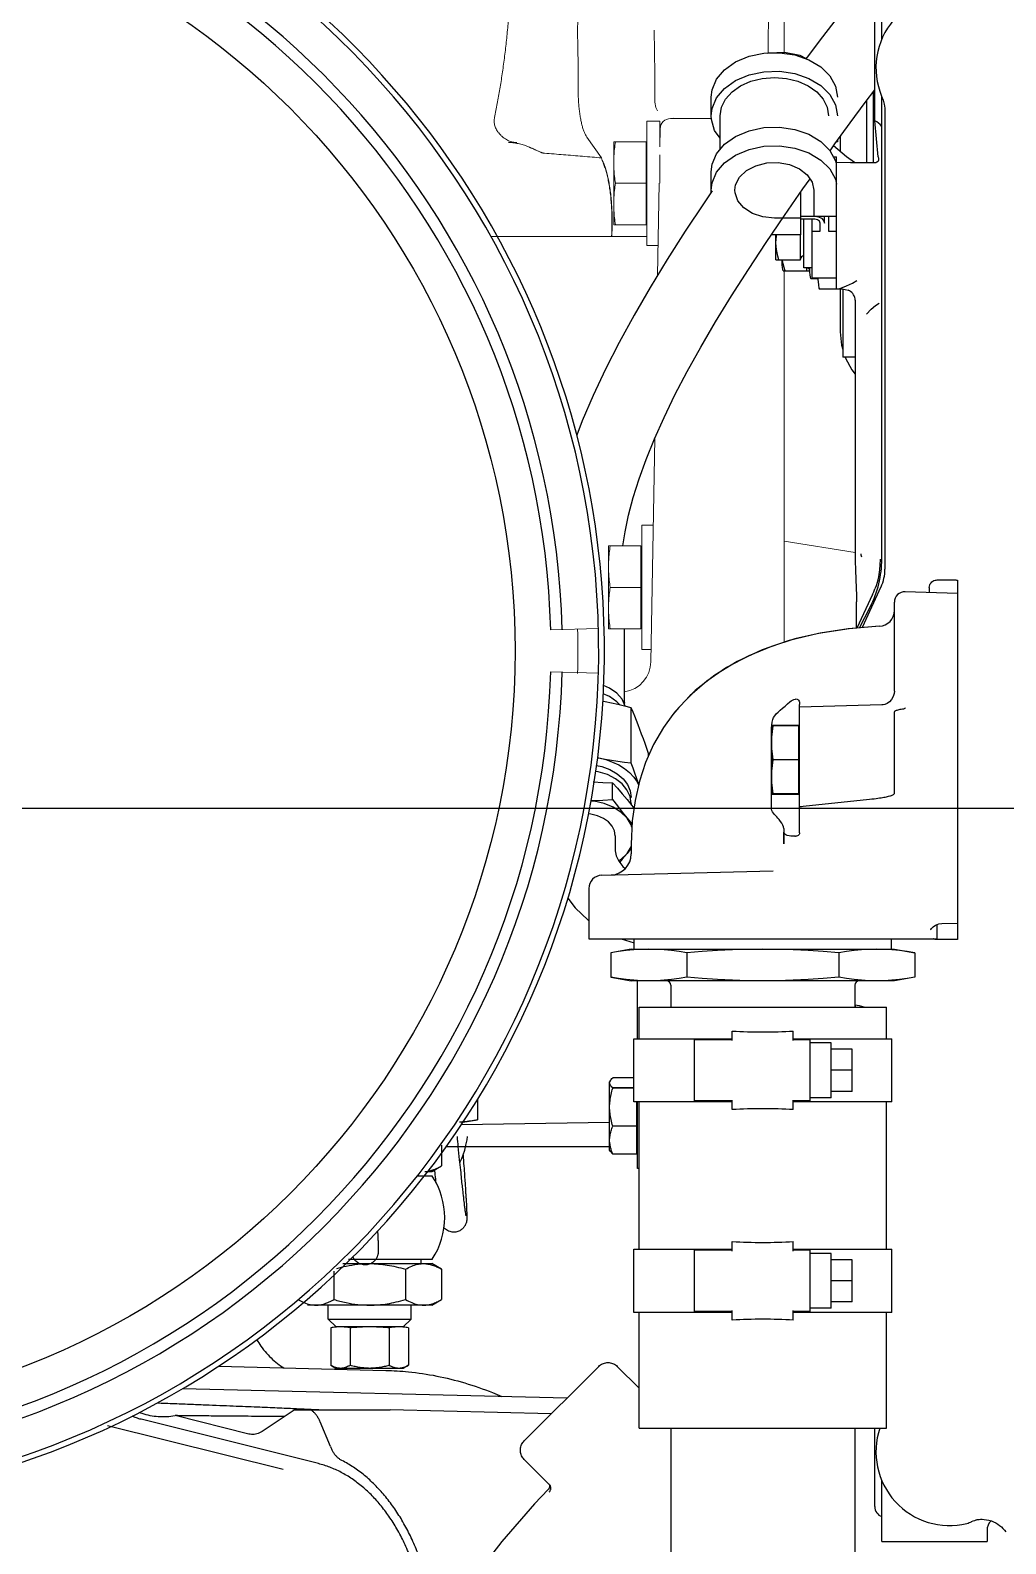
# Model space of a CAD drawing. Header units: millimetres. Extents: x 156850 to 204135, y 56350 to 74150.
# Drawn here: x 158133.6 to 158319, y 62657.6 to 62945.1 of the extents above; entities that cross this region are included whole.
import ezdxf

# ---------------------------------------------------------------- set-up
doc = ezdxf.new("R2010")
doc.units = ezdxf.units.MM
doc.header["$LTSCALE"] = 150
doc.layers.add('-----33 Equipment', color=5, linetype='Continuous')

# ---------------------------------------------------------------- blocks, each defined once
blk = doc.blocks.new('X-2F-PLAN$0$A$C06323131')
at = {"color": 0, "linetype": 'Continuous'}
for p, q in [((-16.104, 42.303), (-16.104, 43.248)), ((-16.562, 43.071), (-16.585, 43.031)), ((-16.585, 42.52), (-16.585, 43.031)), ((-16.277, 43.071), (-16.562, 43.071)), ((-16.27, 43.031), (-16.211, 43.091)), ((-16.27, 42.52), (-16.27, 43.031)), ((-16.211, 43.091), (-16.104, 43.091)), ((-16.211, 43.091), (-16.211, 42.461)), ((-15.846, 43.048), (-16.062, 43.048)), ((-16.277, 42.923), (-16.562, 42.923)), ((-15.789, 42.979), (-15.789, 42.303)), ((-15.754, 42.936), (-15.754, 42.299)), ((-16.277, 42.628), (-16.562, 42.628)), ((-16.562, 42.48), (-16.585, 42.52)), ((-16.277, 42.48), (-16.562, 42.48)), ((-16.27, 42.52), (-16.211, 42.461)), ((-16.211, 42.461), (-16.104, 42.461)), ((-15.832, 42.503), (-16.062, 42.503)), ((-15.789, 42.384), (-15.754, 42.384)), ((-15.124, 42.299), (-15.124, 42.414)), ((-15.089, 42.357), (-15.089, 42.303)), ((-16.104, 42.303), (-16.062, 42.23)), ((-15.832, 42.23), (-16.062, 42.23)), ((-15.832, 42.23), (-15.789, 42.303)), ((-15.089, 42.303), (-15.047, 42.23)), ((-15.086, 42.298), (-15.085, 42.281)), ((-14.888, 42.23), (-15.047, 42.23)), ((-14.715, 42.067), (-14.695, 41.957)), ((-14.536, 41.957), (-14.695, 41.957))]:
    blk.add_line(p, q, dxfattribs=at)
blk.add_lwpolyline([(-15.02, 42.089), (-15.016, 42.087), (-14.991, 42.075), (-14.961, 42.064), (-14.927, 42.053), (-14.889, 42.044), (-14.847, 42.035), (-14.823, 42.031)], dxfattribs=at)
blk.add_circle((-11.132, 47.5), 5.829, dxfattribs=at)
for centre, radius, start, end in [((-11.132, 47.5), 6.508, 17, 343), ((-11.132, 47.5), 6.465, 4, 356), ((-11.132, 47.5), 6.189, 181.5, 268.5), ((-11.132, 47.5), 6.102, 181.5, 268.5), ((-11.132, 47.5), 6.102, 271.5, 356), ((-11.132, 47.5), 6.189, 271.5, 356), ((-15.439, 42.776), 0.571, 236.4344, 303.5656)]:
    blk.add_arc(centre, radius, start, end, dxfattribs=at)
for points, start_tangent, end_tangent in [([(-16.064, 43.317), (-16.085, 43.274), (-16.1, 43.229), (-16.104, 43.185)], (-0.491852, -0.870679), (0, -1)), ([(-16.104, 43.185), (-16.102, 43.151), (-16.094, 43.118), (-16.08, 43.084), (-16.062, 43.048)], (0, -1), (0.5, -0.866025)), ([(-16.585, 42.997), (-16.583, 43.015), (-16.579, 43.033), (-16.572, 43.052), (-16.562, 43.071)], (0, 1), (0.5, 0.866025)), ([(-16.272, 43.034), (-16.274, 43.052), (-16.277, 43.071)], (-0.09681, 0.995303), (-0.173648, 0.984808)), ([(-16.271, 43.031), (-16.272, 43.034)], (-0.090592, 0.995888), (-0.09681, 0.995303)), ([(-16.27, 43.004), (-16.27, 43.016), (-16.271, 43.031)], (-0.018523, 0.999828), (-0.090592, 0.995888)), ([(-16.062, 43.048), (-16.085, 42.955), (-16.1, 42.865), (-16.104, 42.776)], (-0.27735, -0.960769), (0, -1)), ([(-15.825, 43.024), (-15.808, 42.955), (-15.794, 42.865), (-15.789, 42.776)], (0.259268, -0.965805), (0, -1)), ([(-16.562, 42.923), (-16.572, 42.943), (-16.579, 42.961), (-16.583, 42.979), (-16.585, 42.997)], (-0.5, 0.866025), (0, 1)), ([(-16.585, 42.776), (-16.583, 42.812), (-16.579, 42.848), (-16.572, 42.885), (-16.562, 42.923)], (0, 1), (0.27735, 0.960769)), ([(-16.277, 42.923), (-16.274, 42.942), (-16.272, 42.96), (-16.27, 42.979), (-16.27, 42.997)], (0.173648, 0.984808), (0, 1)), ([(-16.27, 42.776), (-16.27, 42.812), (-16.272, 42.849), (-16.274, 42.886), (-16.277, 42.923)], (0, 1), (-0.087823, 0.996136)), ([(-16.27, 42.997), (-16.27, 43.004)], (0, 1), (-0.018523, 0.999828)), ([(-16.562, 42.628), (-16.572, 42.666), (-16.579, 42.703), (-16.583, 42.739), (-16.585, 42.776)], (-0.27735, 0.960769), (0, 1)), ([(-16.277, 42.628), (-16.274, 42.665), (-16.272, 42.702), (-16.27, 42.739), (-16.27, 42.776)], (0.087823, 0.996136), (0, 1)), ([(-16.104, 42.776), (-16.102, 42.709), (-16.094, 42.642), (-16.08, 42.574), (-16.062, 42.503)], (0, -1), (0.27735, -0.960769)), ([(-15.789, 42.776), (-15.792, 42.709), (-15.8, 42.642), (-15.813, 42.574), (-15.832, 42.503)], (0, -1), (-0.27735, -0.960769)), ([(-16.585, 42.554), (-16.583, 42.572), (-16.579, 42.59), (-16.572, 42.609), (-16.562, 42.628)], (0, 1), (0.5, 0.866025)), ([(-16.27, 42.554), (-16.27, 42.572), (-16.272, 42.591), (-16.274, 42.609), (-16.277, 42.628)], (0, 1), (-0.173648, 0.984808)), ([(-16.58, 42.521), (-16.583, 42.536), (-16.585, 42.554)], (-0.277946, 0.960597), (0, 1)), ([(-16.579, 42.518), (-16.58, 42.521)], (-0.299751, 0.954017), (-0.277946, 0.960597)), ([(-16.562, 42.48), (-16.572, 42.499), (-16.579, 42.518)], (-0.5, 0.866025), (-0.299751, 0.954017)), ([(-16.277, 42.48), (-16.274, 42.499), (-16.272, 42.517)], (0.173648, 0.984808), (0.096795, 0.995304)), ([(-16.272, 42.517), (-16.271, 42.52)], (0.096795, 0.995304), (0.090592, 0.995888)), ([(-16.271, 42.52), (-16.27, 42.536), (-16.27, 42.547)], (0.090592, 0.995888), (0.018523, 0.999828)), ([(-16.27, 42.547), (-16.27, 42.554)], (0.018523, 0.999828), (0, 1)), ([(-16.062, 42.503), (-16.085, 42.456), (-16.1, 42.411), (-16.104, 42.366)], (-0.5, -0.866025), (0, -1)), ([(-15.832, 42.503), (-15.808, 42.456), (-15.794, 42.411), (-15.79, 42.384)], (0.5, -0.866025), (0.08453, -0.996421)), ([(-16.104, 42.366), (-16.102, 42.333), (-16.094, 42.3), (-16.08, 42.265), (-16.062, 42.23)], (0, -1), (0.5, -0.866025)), ([(-15.789, 42.366), (-15.792, 42.333), (-15.8, 42.3), (-15.813, 42.265), (-15.832, 42.23)], (0, -1), (-0.5, -0.866025)), ([(-15.79, 42.384), (-15.789, 42.366)], (0.08453, -0.996421), (0, -1)), ([(-15.089, 42.357), (-15.085, 42.326), (-15.076, 42.295), (-15.064, 42.263), (-15.047, 42.23)], (0.044786, -0.998997), (0.5, -0.866025)), ([(-15.178, 42.271), (-15.163, 42.272), (-15.098, 42.279), (-15.076, 42.282)], (0.994413, 0.105561), (0.994719, 0.102632)), ([(-15.55, 42.129), (-15.55, 42.13), (-15.549, 42.148), (-15.546, 42.165), (-15.538, 42.185), (-15.528, 42.199), (-15.517, 42.211), (-15.515, 42.212)], (-0.086125, 0.996284), (0.760938, 0.648824)), ([(-14.966, 42.066), (-15.008, 42.063), (-15.086, 42.057), (-15.149, 42.053), (-15.201, 42.049), (-15.244, 42.047), (-15.28, 42.044), (-15.309, 42.043), (-15.333, 42.041), (-15.353, 42.04), (-15.37, 42.039), (-15.384, 42.039), (-15.396, 42.038), (-15.406, 42.038), (-15.414, 42.038), (-15.421, 42.037), (-15.427, 42.037), (-15.433, 42.037), (-15.437, 42.037), (-15.442, 42.037), (-15.445, 42.037), (-15.449, 42.038), (-15.453, 42.038), (-15.456, 42.038), (-15.46, 42.038), (-15.465, 42.039), (-15.47, 42.04), (-15.476, 42.041), (-15.484, 42.044), (-15.491, 42.047), (-15.5, 42.051), (-15.509, 42.057), (-15.52, 42.066), (-15.528, 42.075), (-15.535, 42.085), (-15.542, 42.098), (-15.547, 42.113), (-15.55, 42.129)], (-0.997447, -0.071412), (-0.086125, 0.996284)), ([(-15.423, 42.043), (-15.424, 42.043), (-15.423, 42.044), (-15.421, 42.044), (-15.419, 42.044), (-15.415, 42.045), (-15.411, 42.045), (-15.405, 42.046), (-15.398, 42.047), (-15.39, 42.049), (-15.379, 42.05), (-15.366, 42.052), (-15.35, 42.054), (-15.33, 42.056), (-15.306, 42.059), (-15.277, 42.062), (-15.241, 42.066), (-15.198, 42.071), (-15.145, 42.077), (-15.079, 42.083), (-14.999, 42.092), (-14.899, 42.102), (-14.823, 42.109)], (-0.972491, -0.232939), (0.995108, 0.098789)), ([(-14.712, 42.094), (-14.71, 42.067)], (0.06655, -0.997783), (0.090592, -0.995888)), ([(-14.71, 42.067), (-14.71, 42.06)], (0.090592, -0.995888), (0.096844, -0.9953)), ([(-14.71, 42.06), (-14.703, 42.009), (-14.695, 41.957)], (0.096844, -0.9953), (0.173648, -0.984808))]:
    blk.add_spline(points, degree=3, dxfattribs=dict(at, start_tangent=start_tangent, end_tangent=end_tangent))
blk = doc.blocks.new('X-2F-PLAN$0$1')
at = {"color": 0, "linetype": 'Continuous', "lineweight": 0}
for p, q in [((3678.55, 3293.43), (3678.55, 3263.92)), ((3595.58, 3273.13), (3595.82, 3282.18)), ((3604.04, 3273.13), (3603.8, 3282.18)), ((3697.43, 3275.33), (3693.46, 3272.51)), ((3603.99, 3271.2), (3619.74, 3271.2)), ((3603.99, 3265.05), (3603.99, 3271.2)), ((3611.87, 3265.05), (3611.87, 3270.88)), ((3619.74, 3265.05), (3619.74, 3271.2)), ((3680.76, 3270.22), (3696.51, 3270.22)), ((3680.76, 3264.07), (3680.76, 3270.22)), ((3688.64, 3264.07), (3688.64, 3269.89)), ((3696.51, 3264.07), (3696.51, 3270.22)), ((3623.68, 3264.9), (3600.06, 3264.9)), ((3600.06, 3264.9), (3600.06, 3263.13)), ((3603.99, 3265.05), (3619.74, 3265.05)), ((3604.67, 3264.9), (3604.52, 3265.05)), ((3619.07, 3264.9), (3619.21, 3265.05)), ((3623.68, 3264.9), (3623.68, 3262.71)), ((3700.45, 3263.92), (3676.83, 3263.92)), ((3676.83, 3263.92), (3676.83, 3261.79)), ((3680.76, 3264.07), (3696.51, 3264.07)), ((3681.44, 3263.92), (3681.29, 3264.07)), ((3695.84, 3263.92), (3695.99, 3264.07)), ((3700.45, 3263.92), (3700.45, 3261.46)), ((3597.74, 3263.17), (3640.16, 3262.43)), ((3671.15, 3261.89), (3688.64, 3261.58)), ((3694.05, 3261.46), (3688.64, 3261.46)), ((3700.45, 3261.46), (3695.57, 3261.46)), ((3695.57, 3261.46), (3699.01, 3261.4)), ((3702.42, 3261.87), (3702.42, 3261.87)), ((3704.06, 3262.39), (3704.06, 3262.39)), ((3717.73, 3262.52), (3717.73, 3262.52)), ((3700.94, 3259.43), (3700.94, 3251.66)), ((3700.94, 3258.93), (3701.03, 3259)), ((3601.42, 3237.84), (3672.01, 3237.84)), ((3618.5, 3224.35), (3620.67, 3237.84)), ((3713.33, 3237.84), (3772.3, 3237.84))]:
    blk.add_line(p, q, dxfattribs=at)
for points in [[(3702.42, 3261.87), (3702.54, 3261.96), (3702.77, 3262.08), (3703.05, 3262.2), (3703.39, 3262.3), (3703.77, 3262.37), (3704.06, 3262.39)], [(3704.06, 3262.39), (3704.45, 3262.4), (3705.2, 3262.4)], [(3705.2, 3262.4), (3709.36, 3262.39), (3713.67, 3262.44), (3717.73, 3262.52)], [(3713.39, 3240.87), (3715.8, 3240.85), (3720.06, 3240.82), (3724.27, 3240.81), (3728.27, 3240.8)]]:
    blk.add_lwpolyline(points, dxfattribs=at)
for centre, radius, start, end in [((3599.81, 3434.69), 157.66, 268.4387, 271.5086), ((3597.84, 3269.07), 5.91, 188.8029, 269), ((3698.97, 3259.43), 1.97, 0, 89)]:
    blk.add_arc(centre, radius, start, end, dxfattribs=at)
for points, start_tangent, end_tangent in [([(3698.42, 3292.22), (3698.61, 3292.34), (3699, 3292.57), (3699.38, 3292.73), (3699.76, 3292.85), (3700.12, 3292.91), (3700.47, 3292.93)], (0.815069, 0.579363), (0.999795, -0.020243)), ([(3700.47, 3292.93), (3700.8, 3292.91), (3701.13, 3292.85)], (0.999795, -0.020243), (0.979028, -0.203725)), ([(3701.13, 3292.85), (3703.79, 3292.33), (3706.56, 3291.84), (3709.43, 3291.4), (3712.39, 3290.99), (3715.44, 3290.63), (3718.55, 3290.32), (3721.73, 3290.04), (3724.96, 3289.82), (3728.23, 3289.64), (3731.54, 3289.5)], (0.979028, -0.203725), (0.999445, -0.033323)), ([(3696.42, 3290.18), (3696.38, 3289.65), (3696.31, 3289.13), (3696.23, 3288.61), (3696.13, 3288.1), (3696, 3287.62), (3695.87, 3287.17), (3695.71, 3286.75), (3695.55, 3286.38)], (-0.055584, -0.998454), (-0.434416, -0.900713)), ([(3696.38, 3288.61), (3696.4, 3289), (3696.47, 3289.39), (3696.58, 3289.79), (3696.74, 3290.19), (3696.95, 3290.6), (3697.21, 3291), (3697.51, 3291.38), (3697.86, 3291.75), (3698.22, 3292.07), (3698.42, 3292.22)], (-0.001814, 0.999998), (0.815069, 0.579363)), ([(3696.38, 3288.61), (3696.38, 3289.12), (3696.4, 3289.64), (3696.42, 3290.18)], (-0.001814, 0.999998), (0.046756, 0.998906)), ([(3694.35, 3283.35), (3694.36, 3283.45), (3694.38, 3283.56), (3694.41, 3283.68), (3694.44, 3283.8), (3694.48, 3283.92), (3694.53, 3284.04)], (0.075721, 0.997129), (0.388099, 0.921618)), ([(3694.53, 3284.04), (3694.62, 3284.27), (3694.72, 3284.49), (3694.82, 3284.71), (3694.92, 3284.92)], (0.388099, 0.921618), (0.446411, 0.894828)), ([(3694.92, 3284.92), (3695.01, 3285.11), (3695.09, 3285.28), (3695.16, 3285.45), (3695.23, 3285.62), (3695.29, 3285.77), (3695.36, 3285.93), (3695.42, 3286.08), (3695.48, 3286.23), (3695.55, 3286.38)], (0.446458, 0.894805), (0.434437, 0.900702)), ([(3693.46, 3272.51), (3693.78, 3276.13), (3694.07, 3279.76), (3694.35, 3283.35)], (0.088981, 0.996033), (0.075721, 0.997129)), ([(3706.64, 3276.98), (3705.56, 3276.96), (3704.48, 3276.92), (3703.44, 3276.85), (3702.43, 3276.74), (3701.48, 3276.61), (3700.59, 3276.45), (3699.77, 3276.27), (3699.04, 3276.06), (3698.4, 3275.83), (3697.86, 3275.59), (3697.43, 3275.33)], (-0.999995, 0.003136), (-0.81496, -0.579517)), ([(3706.64, 3276.98), (3709.98, 3276.98), (3713.32, 3277.01), (3716.65, 3277.08)], (0.999995, -0.003136), (0.999732, 0.023141)), ([(3725.89, 3275.84), (3725.28, 3276.07), (3724.58, 3276.29), (3723.79, 3276.49), (3722.91, 3276.66), (3721.97, 3276.81), (3720.97, 3276.92), (3719.92, 3277.01), (3718.84, 3277.06), (3717.75, 3277.09), (3716.65, 3277.08)], (-0.912505, 0.409065), (-0.999732, -0.023141)), ([(3603.99, 3270.88), (3605.33, 3271.05), (3606.63, 3271.16), (3607.93, 3271.2)], (0.988244, 0.152882), (1, 0)), ([(3607.93, 3271.2), (3609.23, 3271.16), (3610.53, 3271.05), (3611.87, 3270.88)], (1, 0), (0.988244, -0.152882)), ([(3611.87, 3270.88), (3613.2, 3271.05), (3614.5, 3271.16), (3615.8, 3271.2)], (0.988244, 0.152882), (1, 0)), ([(3615.8, 3271.2), (3617.11, 3271.16), (3618.4, 3271.05), (3619.74, 3270.88)], (1, 0), (0.988244, -0.152882)), ([(3678.55, 3270.62), (3678.94, 3270.6), (3680.35, 3270.56), (3681.77, 3270.55), (3683.16, 3270.58), (3684.52, 3270.66), (3685.85, 3270.76), (3687.12, 3270.91), (3688.31, 3271.09), (3689.43, 3271.3), (3690.45, 3271.54), (3691.37, 3271.8), (3692.17, 3272.09)], (0.998478, -0.055153), (0.927548, 0.373705)), ([(3692.2, 3272.02), (3691.55, 3271.79), (3690.61, 3271.51), (3689.56, 3271.27), (3688.42, 3271.05), (3687.19, 3270.87), (3685.9, 3270.72), (3684.55, 3270.61), (3683.17, 3270.54), (3681.76, 3270.51), (3680.35, 3270.51), (3678.95, 3270.56), (3678.55, 3270.58)], (-0.932054, -0.362318), (-0.998519, 0.054402)), ([(3680.76, 3269.89), (3682.1, 3270.07), (3683.4, 3270.18), (3684.7, 3270.22)], (0.988244, 0.152882), (1, 0)), ([(3684.7, 3270.22), (3686, 3270.18), (3687.3, 3270.07), (3688.64, 3269.89)], (1, 0), (0.988244, -0.152882)), ([(3688.64, 3269.89), (3689.98, 3270.07), (3691.27, 3270.18), (3692.58, 3270.22)], (0.988244, 0.152882), (1, 0)), ([(3692.17, 3272.09), (3692.56, 3272.24), (3693, 3272.38), (3693.46, 3272.51)], (0.927548, 0.373705), (0.96758, 0.252564)), ([(3692.37, 3272.09), (3692.2, 3272.02)], (-0.925552, -0.378621), (-0.932054, -0.362318)), ([(3692.99, 3272.37), (3692.37, 3272.09)], (-0.890306, -0.455363), (-0.925552, -0.378621)), ([(3692.58, 3270.22), (3693.88, 3270.18), (3695.18, 3270.07), (3696.51, 3269.89)], (1, 0), (0.988244, -0.152882))]:
    blk.add_spline(points, degree=3, dxfattribs=dict(at, start_tangent=start_tangent, end_tangent=end_tangent))
blk = doc.blocks.new('X-2F-PLAN$0$AUDIT_I_260115101451-0')
at = {"color": 0}
for p, q in [((124.06, 55.64), (114.5, 55.64)), ((114.5, 55.64), (114.5, -10.44)), ((126.56, 53.21), (127.42, 20.63)), ((107.18, 51.47), (106.5, 47.6)), ((111.82, 51.47), (107.18, 51.47)), ((112.5, 47.6), (111.82, 51.47)), ((114.5, 49.5), (113.72, 47.05)), ((126.61, 51.35), (126.61, 51.42)), ((134.06, 50.63), (131.23, 50.63)), ((140.96, 51.15), (144.13, 51.15)), ((159.36, 48.88), (159.07, 48.93)), ((21.5, 46.1), (43.5, 46.1)), ((21.5, 46.1), (21.5, -0.9)), ((43.5, 47.1), (55.5, 47.1)), ((43.5, 28.4), (43.5, 47.1)), ((55.5, 47.1), (55.5, 28.4)), ((55.5, 46.1), (83.5, 46.1)), ((83.5, 47.1), (95.5, 47.1)), ((83.5, 28.4), (83.5, 47.1)), ((95.5, 47.1), (95.5, 28.4)), ((95.5, 46.1), (101.5, 46.1)), ((101.5, 46.1), (101.5, -0.9)), ((106.5, -2.4), (106.5, 47.6)), ((112.47, 45.69), (112.38, 47.13)), ((112.5, 47.6), (112.5, -2.4)), ((112.5, 47.05), (114.5, 47.05)), ((132.5, 47.6), (130.61, 47.6)), ((130.7, 48.4), (131.97, 47.6)), ((131.7, 47.6), (130.7, 48.4)), ((140.18, 47.63), (140.02, 47.65)), ((158.44, 47.65), (147.91, 47.65)), ((159.36, 48.88), (173.39, 48.88)), ((112.5, 44.25), (112.47, 45.69)), ((149.77, 44.36), (149.13, 44.36)), ((21.5, 40.1), (-34.86, 40.1)), ((105.7, 40.1), (101.5, 40.1)), ((43.7, 35.6), (55.3, 35.6)), ((43.7, 28.4), (43.7, 35.6)), ((55.3, 28.4), (55.3, 35.6)), ((83.7, 35.6), (95.3, 35.6)), ((83.7, 28.4), (83.7, 35.6)), ((95.3, 28.4), (95.3, 35.6)), ((111.82, 37.03), (107.18, 37.03)), ((256.37, 32.38), (256.72, 32.4)), ((256.72, 32.4), (260.25, 32.4)), ((270.86, 32.4), (274.4, 32.4)), ((264.48, 30.7), (270.86, 30.7)), ((42.03, 28.4), (43.85, 28.4)), ((55.15, 28.4), (56.97, 28.4)), ((82.03, 28.4), (83.85, 28.4)), ((95.15, 28.4), (96.97, 28.4)), ((139.11, 20.92), (154.56, 20.92)), ((142, 20.9), (155, 20.9)), ((142, 20.9), (142, 15.75)), ((142, 20.63), (142.02, 20.63)), ((142.02, 15.75), (142.02, 20.63)), ((148.48, 20.63), (148.52, 20.63)), ((148.48, 15.75), (148.48, 20.63)), ((148.52, 15.75), (148.52, 20.63)), ((154.56, 20.92), (155.09, 20.9)), ((154.98, 20.63), (155, 20.63)), ((154.98, 15.75), (154.98, 20.63)), ((155, 15.75), (155, 20.9)), ((248.23, 20.4), (248.28, 20.95)), ((248.23, 15.4), (248.23, 20.4)), ((251.41, 15.4), (251.41, 20.4)), ((135.44, 18.6), (132.51, 18.6)), ((132.51, 18.6), (134.73, 18.6)), ((241.39, 18.72), (241.43, 18.74)), ((241.4, 18.73), (241.4, 13.82)), ((241.43, 18.74), (241.47, 18.76)), ((243.5, 20.11), (248.23, 20.11)), ((243.5, 20.11), (243.5, 15.41)), ((42.03, 16.8), (43.85, 16.8)), ((43.5, -1.9), (43.5, 16.8)), ((43.7, 13.6), (43.7, 16.8)), ((55.15, 16.8), (56.97, 16.8)), ((55.3, 13.6), (55.3, 16.8)), ((55.5, 16.8), (55.5, -1.9)), ((82.03, 16.8), (83.85, 16.8)), ((83.5, -1.9), (83.5, 16.8)), ((83.7, 13.6), (83.7, 16.8)), ((95.15, 16.8), (96.97, 16.8)), ((95.3, 13.6), (95.3, 16.8)), ((95.5, 16.8), (95.5, -1.9)), ((134.63, 15.6), (159, 15.6)), ((139.68, 14.9), (141.01, 2.31)), ((142, 15.75), (155, 15.75)), ((142.68, 15.6), (142.53, 15.75)), ((154.46, 15.75), (154.31, 15.6)), ((158.94, -0.04), (158.53, 15.6)), ((242, 14.81), (251.2, 14.81)), ((242, 13.21), (242, 14.81)), ((243.5, 15.41), (248.23, 15.41)), ((248.23, 15.4), (256.34, 15.4)), ((251.2, 12.71), (251.2, 15.4)), ((251.77, 15.4), (251.77, 8.6)), ((256.96, 14.97), (258.87, 13.63)), ((43.7, 13.6), (55.3, 13.6)), ((44.3, 9.6), (44.3, 13.6)), ((54.7, 9.6), (54.7, 13.6)), ((83.7, 13.6), (95.3, 13.6)), ((84.3, 9.6), (84.3, 13.6)), ((94.7, 9.6), (94.7, 13.6)), ((237.9, 7.9), (237.9, 11.82)), ((239.9, 12.13), (239.9, 13.42)), ((240, 13.21), (251.2, 13.21)), ((240, 8.6), (240, 13.21)), ((241.4, 14.21), (242, 14.23)), ((241.99, 13.8), (241.4, 13.82)), ((248.94, 13.21), (248.94, 11.71)), ((248.94, 11.71), (250.49, 11.71)), ((256.72, 12.9), (251.77, 12.9)), ((44.3, 9.6), (54.7, 9.6)), ((45.5, 5.6), (45.5, 9.6)), ((49.5, 5.6), (49.5, 9.6)), ((53.5, 5.6), (53.5, 9.6)), ((84.3, 9.6), (94.7, 9.6)), ((85.5, 5.6), (85.5, 9.6)), ((89.5, 5.6), (89.5, 9.6)), ((93.5, 5.6), (93.5, 9.6)), ((251.77, 10.1), (248.94, 10.1)), ((248.94, 10.1), (248.94, 8.6)), ((250.49, 10.9), (251.77, 10.9)), ((263.08, 9.18), (263.08, 8.6)), ((264.24, 9.82), (265.52, 8.9)), ((111.82, 8.17), (107.18, 8.17)), ((237.95, 7.4), (225, 7.4)), ((225, 5.06), (225, 7.4)), ((237.99, 7.9), (229.8, 7.9)), ((238, 8.6), (263.08, 8.6)), ((238, 8.6), (238, 8.06)), ((261.98, 5.92), (261.95, 8.6)), ((266.9, 7.9), (264.06, 7.9)), ((264.12, 7.9), (264.12, 7.97)), ((265.91, 8.4), (265.91, 8.61)), ((266.21, 8.4), (265.91, 8.4)), ((21.5, 5.1), (-34.86, 5.1)), ((45.5, 5.6), (53.5, 5.6)), ((85.5, 5.6), (93.5, 5.6)), ((105.7, 5.1), (101.5, 5.1)), ((101.84, 5.06), (101.5, 5.06)), ((173.53, 4.77), (178.5, 4.77)), ((179.88, 1.76), (173.53, 4.71)), ((173.57, 4.23), (177.52, 2.2)), ((181.34, 0.15), (173.61, 3.75)), ((235.83, 5.06), (186.57, 5.06)), ((262, 3.21), (262, 2.42)), ((273.7, 2.9), (262, 2.9)), ((0, 0), (11.59, 0)), ((0, 0), (0, -20)), ((6.6, 1.32), (21.5, 1.32)), ((186.65, 0.33), (186.58, 0.33)), ((186.65, 0), (274.55, 0)), ((262, 2.42), (262.01, 1.7)), ((262.01, 1.7), (262.02, 1.09)), ((262.01, 1.54), (275.51, 1.54)), ((262.58, 0.62), (262.53, 0.62)), ((262.61, 0.62), (262.58, 0.62)), ((262.64, 0.63), (262.61, 0.62)), ((262.66, 0.63), (262.64, 0.63)), ((262.68, 0.63), (262.66, 0.63)), ((262.69, 0.63), (262.68, 0.63)), ((262.71, 0.63), (262.69, 0.63)), ((262.72, 0.63), (262.71, 0.63)), ((262.71, 0.63), (262.71, 0.63)), ((262.73, 0.63), (262.72, 0.63)), ((262.73, 0.63), (262.73, 0.63)), ((263.05, 0.66), (269.91, 1.32)), ((269.72, 1.3), (269.82, 1.54)), ((269.91, 1.32), (290.4, 1.32)), ((285.41, 0), (297, 0)), ((21.5, -0.9), (43.5, -0.9)), ((43.5, -1.9), (55.5, -1.9)), ((55.5, -0.9), (83.5, -0.9)), ((83.5, -1.9), (95.5, -1.9)), ((95.5, -0.9), (101.5, -0.9)), ((107.18, -6.27), (106.5, -2.4)), ((112.5, -2.4), (111.82, -6.27)), ((112.5, -1.85), (114.5, -1.85)), ((142.16, -2.4), (157.6, -2.4)), ((158.94, -0.04), (158.94, -0.04)), ((161.55, -2.4), (161.13, -2.36)), ((161.55, -2.4), (178.45, -2.4)), ((271.52, -0.6), (184.72, -0.6)), ((180.45, -4.45), (180.19, -14.4)), ((111.82, -6.27), (107.18, -6.27)), ((114.33, -13.72), (114.33, -10.53)), ((117.16, -10.44), (114.5, -10.44)), ((117.39, -11.42), (117.48, -14.4)), ((115.52, -14.4), (114.36, -14.4)), ((181.48, -14.4), (115.52, -14.4)), ((182.64, -14.4), (181.48, -14.4)), ((2.1, -20), (0, -20))]:
    blk.add_line(p, q, dxfattribs=at)
for points in [[(122.19, 59.64), (120.35, 58.25), (118.06, 55.8), (117.95, 55.64)], [(256.6, 32.22), (254.33, 33.77), (248.93, 37.33), (243.56, 40.75), (238.24, 44), (232.99, 47.06), (227.81, 49.89), (222.72, 52.49), (217.75, 54.83), (212.89, 56.91), (210.18, 57.95)], [(134.06, 50.63), (135, 50.78), (135.9, 51.22), (136.7, 51.94), (137.37, 52.89), (137.88, 54.03), (138.19, 55.3), (138.22, 55.68)], [(137.42, 48.4), (138.55, 49.57), (139.49, 51.05), (140.19, 52.77), (140.63, 54.65), (140.67, 55.22)], [(140.79, 55.2), (140.8, 54.8), (140.86, 52.98), (140.96, 51.15)], [(144.29, 54.8), (144.22, 52.98), (144.13, 51.15)], [(140.18, 47.63), (141.51, 47.83), (142.77, 48.41), (143.92, 49.35), (144.91, 50.61), (145.69, 52.13), (146.24, 53.85), (146.31, 54.32)], [(147.43, 54.17), (147.23, 53.2), (146.65, 51.65), (145.84, 50.27), (144.89, 49.15), (143.79, 48.32), (142.6, 47.81), (141.34, 47.63)], [(148.86, 53.78), (148.53, 52.42), (148.08, 51.13), (147.52, 49.93), (146.84, 48.85), (146.08, 47.9), (145.23, 47.1), (144.32, 46.47), (143.77, 46.2)], [(148.86, 53.78), (148.64, 52.56), (148.43, 51.34), (148.24, 50.12), (148.07, 48.9), (147.91, 47.65)], [(148.9, 53.98), (148.86, 53.78)], [(148.89, 53.98), (148.86, 53.78)], [(159.66, 52.98), (159.58, 52.56), (159.32, 51.34), (159.05, 50.12), (158.75, 48.9), (158.44, 47.65)], [(158.98, 49.85), (159.54, 50.33), (160.51, 51.7), (161.02, 52.91)], [(162.13, 51.7), (162.62, 52.84)], [(106.62, 47.13), (106.75, 48.56), (106.94, 50), (107.18, 51.47)], [(112.38, 47.13), (112.25, 48.56), (112.06, 50), (111.82, 51.47)], [(126.61, 51.35), (126.61, 51.39), (126.61, 51.43)], [(131.23, 50.63), (130.24, 50.47), (129.22, 49.98), (128.21, 49.17), (127.84, 48.74)], [(130.7, 48.4), (129.6, 49.32), (129.02, 49.82)], [(130.7, 48.4), (129.56, 49.57), (129.28, 50.01)], [(140.96, 51.15), (139.73, 50.22), (138.55, 49.32), (137.42, 48.4)], [(144.13, 51.15), (143.1, 50.22), (142.05, 49.32), (140.95, 48.4)], [(158.72, 48.77), (160, 49.33), (161.17, 50.33), (162.13, 51.7)], [(189.13, 49.2), (191.8, 48.77), (194.97, 48.1), (198.33, 47.2), (201.87, 46.09), (205.59, 44.74), (209.49, 43.17), (213.56, 41.35), (217.82, 39.29), (222.28, 36.97), (226.92, 34.4), (231.73, 31.58), (236.66, 28.56), (241.69, 25.34), (246.8, 21.96), (251.93, 18.46), (256.96, 14.97)], [(106.5, 44.25), (106.53, 45.69), (106.62, 47.13)], [(157.12, 39.67), (154.65, 41.45), (151.4, 43.34), (148, 44.87), (144.44, 46.05), (140.8, 46.88), (136.89, 47.41), (132.5, 47.6)], [(135.68, 47.46), (136.13, 47.6), (137.42, 48.4)], [(137.42, 48.4), (136.31, 47.49), (136.26, 47.43)], [(140.95, 48.4), (139.8, 47.49), (139.29, 47.08)], [(147.91, 47.65), (146.95, 47.31), (146.03, 46.99), (145.12, 46.66), (144.23, 46.33), (143.84, 46.19)], [(158.44, 47.65), (157.63, 47.31), (156.83, 46.99), (156.01, 46.66), (155.18, 46.33), (154.32, 46)], [(107.18, 37.03), (106.94, 38.51), (106.75, 39.94), (106.62, 41.37), (106.53, 42.81), (106.5, 44.25)], [(111.82, 37.03), (112.06, 38.51), (112.25, 39.94), (112.38, 41.37), (112.47, 42.81), (112.5, 44.25)], [(154.32, 46), (153.44, 45.68), (152.55, 45.35), (151.65, 45.02), (150.73, 44.7), (149.77, 44.36)], [(173.88, 0.45), (173.39, 6.37), (172.57, 11.71), (171.46, 16.51), (170.06, 20.95), (168.27, 25.27), (166.02, 29.49), (163.44, 33.26), (160.68, 36.45), (157.74, 39.17), (157.12, 39.67)], [(173.88, 0.45), (173.41, 6.22), (172.5, 12.04), (171.16, 17.56), (169.38, 22.73), (167.17, 27.47), (164.57, 31.71), (161.65, 35.42), (158.45, 38.57), (157.12, 39.67)], [(106.5, 22.6), (106.53, 25.48), (106.62, 28.35), (106.75, 31.22), (106.94, 34.09), (107.18, 37.03)], [(112.5, 22.6), (112.47, 25.48), (112.38, 28.35), (112.25, 31.22), (112.06, 34.09), (111.82, 37.03)], [(256.72, 32.4), (258.11, 32.24), (260.13, 31.39), (261.93, 29.87), (263.41, 27.77), (264.49, 25.22), (265.09, 22.38), (265.17, 19.41), (264.74, 16.5), (263.82, 13.84), (262.46, 11.57), (260.76, 9.85), (258.8, 8.77), (257.85, 8.6)], [(260.25, 32.4), (261.65, 32.24), (263.66, 31.39), (265.46, 29.87), (266.95, 27.77), (268.02, 25.22), (268.62, 22.38), (268.71, 19.41), (268.28, 16.5), (267.36, 13.84), (266, 11.57), (264.29, 9.85), (262.34, 8.77), (261.93, 8.7)], [(266.59, 30.7), (268.1, 31.75), (270.16, 32.36), (270.86, 32.4)], [(270.86, 32.4), (272.26, 32.24), (274.27, 31.39), (276.07, 29.87), (277.56, 27.77), (278.63, 25.22), (279.23, 22.38), (279.32, 19.41), (278.89, 16.5), (277.96, 13.84), (276.61, 11.57), (274.9, 9.85), (272.94, 8.77), (270.86, 8.4)], [(274.39, 32.4), (275.79, 32.24), (277.8, 31.39), (279.61, 29.87), (281.09, 27.77), (282.17, 25.22), (282.76, 22.38), (282.85, 19.41), (282.42, 16.5), (281.5, 13.84), (280.14, 11.57), (278.43, 9.85), (276.48, 8.77), (274.4, 8.4)], [(270.86, 30.7), (272.48, 30.44), (274.02, 29.68), (275.4, 28.45), (276.55, 26.82), (277.42, 24.87), (277.96, 22.69), (278.14, 20.4), (277.96, 18.11), (277.42, 15.93), (276.55, 13.98), (275.4, 12.35), (274.02, 11.12), (272.48, 10.36), (270.86, 10.1)], [(251.41, 20.4), (251.64, 22.58), (252.31, 24.57), (253.35, 26.2), (254.69, 27.33), (256.2, 27.86), (256.72, 27.9)], [(256.72, 27.9), (257.75, 27.76), (259.22, 27.01), (260.47, 25.7), (261.39, 23.94), (261.92, 21.86), (262, 19.66), (261.62, 17.53), (260.82, 15.64), (259.66, 14.16), (258.26, 13.22), (256.72, 12.9)], [(107.18, 8.17), (106.94, 11.11), (106.75, 13.99), (106.62, 16.85), (106.53, 19.72), (106.5, 22.6)], [(111.82, 8.17), (112.06, 11.11), (112.25, 13.99), (112.38, 16.85), (112.47, 19.72), (112.5, 22.6)], [(137.16, 19.52), (137.4, 19.73), (137.65, 19.95), (137.9, 20.17), (138.14, 20.38), (138.37, 20.57), (138.61, 20.74), (138.86, 20.87), (139.11, 20.92)], [(142.02, 20.63), (143.11, 20.78), (144.18, 20.87), (145.25, 20.9)], [(145.25, 20.9), (146.32, 20.87), (147.39, 20.78), (148.48, 20.63)], [(148.52, 20.63), (149.61, 20.78), (150.68, 20.87), (151.75, 20.9)], [(151.75, 20.9), (152.82, 20.87), (153.89, 20.78), (154.98, 20.63)], [(155.09, 20.9), (155.63, 20.82), (156.17, 20.69)], [(156.17, 20.69), (156.52, 20.55), (156.88, 20.32), (157.22, 20.03), (157.57, 19.68), (157.92, 19.28), (158.29, 18.84), (158.71, 18.36)], [(282.78, 21.68), (282.86, 21.44), (282.98, 18.47), (282.37, 15.58), (281.77, 14.34)], [(133.98, 16.54), (133.98, 16.91), (134.01, 17.27), (134.07, 17.62), (134.15, 17.94), (134.25, 18.21), (134.39, 18.43), (134.56, 18.56)], [(134.56, 18.56), (134.64, 18.59), (134.73, 18.6)], [(135.44, 18.6), (135.76, 18.65), (136.1, 18.78), (136.46, 18.99), (136.81, 19.24), (137.16, 19.52)], [(158.71, 18.36), (159.12, 17.93), (159.53, 17.48)], [(159.53, 17.48), (159.71, 17.23), (159.83, 16.98)], [(241.4, 18.33), (242.07, 18.55), (242.73, 18.73), (243.37, 18.87), (243.5, 18.89)], [(241.47, 18.76), (241.69, 18.81), (242.04, 18.86), (242.53, 18.9), (243.14, 18.94), (243.5, 18.96)], [(243.5, 19.53), (244.17, 19.74), (244.83, 19.9), (245.47, 20.01), (246.11, 20.09), (246.75, 20.11)], [(246.75, 20.11), (247.39, 20.09), (248.03, 20.01), (248.23, 19.98)], [(134.63, 15.6), (134.44, 15.63), (134.28, 15.72), (134.15, 15.85), (134.06, 16.02), (134, 16.21), (133.98, 16.4)], [(139.6, 15.6), (139.64, 15.26), (139.68, 14.9)], [(160.03, 16.4), (160.06, 16.23), (160.03, 16.07), (159.95, 15.93), (159.82, 15.81), (159.65, 15.72), (159.45, 15.65), (159.23, 15.61), (159, 15.6)], [(159.83, 16.98), (159.93, 16.69), (160.03, 16.4)], [(289.51, 8.46), (285.84, 11.28), (282.03, 14.16), (281.69, 14.4)], [(240, 12.14), (239.81, 12.13), (238.76, 12.03), (238.12, 11.93), (237.9, 11.82)], [(239.9, 13.42), (239.98, 13.48), (240.22, 13.53), (240.62, 13.59), (241.17, 13.64), (241.85, 13.69), (242, 13.7)], [(241.82, 13.93), (241.82, 13.93), (241.86, 13.92), (241.96, 13.84), (242, 13.79)], [(250.49, 11.71), (250.85, 11.84), (251.11, 12.21), (251.2, 12.71)], [(251.77, 12.71), (251.67, 12.02), (251.39, 11.44), (250.98, 11.05), (250.49, 10.9)], [(261.98, 5.16), (263.08, 6.7), (264.44, 8.36), (265.17, 9.15)], [(265.52, 8.9), (269.54, 5.98), (273.37, 3.15), (275.8, 1.32)], [(106.5, 0.95), (106.53, 2.39), (106.62, 3.83), (106.75, 5.26), (106.94, 6.7), (107.18, 8.17)], [(112.5, 0.95), (112.47, 2.39), (112.38, 3.83), (112.25, 5.26), (112.06, 6.7), (111.82, 8.17)], [(225, 6.96), (224.83, 6.91), (222.58, 5.71), (221.79, 5.06)], [(229.8, 7.9), (227.26, 7.65), (226.45, 7.4)], [(235.83, 5.06), (236.1, 5.08), (236.37, 5.13), (236.63, 5.23), (236.87, 5.35), (237.09, 5.51), (237.29, 5.7), (237.46, 5.91), (237.61, 6.14), (237.71, 6.39)], [(238, 8.06), (237.97, 7.49), (237.87, 6.94), (237.71, 6.39)], [(238, 8.06), (238.58, 6.69), (239.09, 5.54), (239.55, 4.74)], [(261.98, 5.92), (261.99, 4.15), (262, 3.21)], [(182.72, 4.93), (179.71, 4.8), (178.5, 4.77)], [(184.83, 4.99), (184.09, 4.97), (183.29, 4.95), (182.72, 4.93)], [(186.57, 5.06), (186.14, 5.05), (185.68, 5.02), (185.19, 5), (184.83, 4.99)], [(187.65, 3.98), (187.45, 3.95), (187.25, 3.9), (187.06, 3.82)], [(107.18, -6.27), (106.94, -4.8), (106.75, -3.36), (106.62, -1.93), (106.53, -0.49), (106.5, 0.95)], [(112.38, -1.93), (112.47, -0.49), (112.5, 0.95)], [(141.01, 2.31), (141.06, 1.86), (141.11, 1.46), (141.16, 1.08), (141.2, 0.74), (141.25, 0.42), (141.3, 0.13), (141.34, -0.15), (141.39, -0.41), (141.43, -0.65), (141.48, -0.88), (141.53, -1.1), (141.58, -1.31), (141.63, -1.51), (141.68, -1.68), (141.74, -1.84), (141.79, -1.99), (141.85, -2.11), (141.91, -2.22), (141.97, -2.3), (142.05, -2.37), (142.13, -2.4)], [(179.88, 1.76), (180.43, 1.51), (180.99, 1.29)], [(186.58, 0.33), (185.57, 0.35), (184.59, 0.43), (183.71, 0.55), (182.91, 0.71), (182.2, 0.89), (181.56, 1.09), (180.99, 1.29)], [(233.17, 2.87), (234.1, 1.99), (234.83, 1.19), (235.29, 0.48)], [(262.06, 0.91), (262.03, 0.99), (262.02, 1.09)], [(262.53, 0.62), (262.51, 0.62), (262.48, 0.62), (262.45, 0.62), (262.43, 0.63), (262.39, 0.64), (262.36, 0.64), (262.33, 0.66), (262.29, 0.67), (262.25, 0.69), (262.21, 0.72), (262.17, 0.75), (262.13, 0.79), (262.09, 0.84), (262.06, 0.91)], [(263.05, 0.66), (262.74, 0.63), (262.73, 0.63)], [(268.85, 0), (268.85, 0), (269.19, 0.27), (269.49, 0.59), (269.73, 0.94), (269.91, 1.32)], [(274.6, 0.02), (273.86, -0.25), (273.09, -0.44), (272.31, -0.56), (271.52, -0.6)], [(111.82, -6.27), (112.06, -4.8), (112.25, -3.36), (112.38, -1.93)], [(142.13, -2.4), (142.15, -2.4), (142.16, -2.4)], [(158.11, -3.94), (158.07, -3.68), (158.03, -3.45), (157.98, -3.23), (157.93, -3.04), (157.89, -2.87), (157.84, -2.72), (157.78, -2.59), (157.72, -2.49), (157.66, -2.42), (157.6, -2.4)], [(161.13, -2.36), (160.51, -2.18), (159.96, -1.87), (159.52, -1.45), (159.21, -1), (159.03, -0.58), (158.96, -0.24), (158.94, -0.04)], [(158.37, -4.45), (158.28, -4.38), (158.21, -4.26), (158.15, -4.11), (158.11, -3.94)], [(114.33, -10.53), (114.34, -10.33), (114.38, -10.12), (114.46, -9.91), (114.5, -9.83)], [(116.19, -9.28), (116.17, -9.27), (116.25, -9.31), (116.45, -9.46), (116.75, -9.75), (117.07, -10.21), (117.31, -10.84), (117.39, -11.42)], [(181.22, -9.01), (181.48, -9.04), (181.72, -9.11), (181.94, -9.22), (182.13, -9.36), (182.3, -9.52), (182.44, -9.71), (182.54, -9.91), (182.62, -10.12), (182.66, -10.33), (182.67, -10.53)], [(182.67, -10.53), (182.67, -13.72), (182.67, -13.84), (182.67, -13.96), (182.67, -14.07), (182.66, -14.17), (182.66, -14.26), (182.65, -14.34), (182.64, -14.38), (182.64, -14.4)], [(114.36, -14.4), (114.36, -14.38), (114.35, -14.34), (114.34, -14.26), (114.34, -14.17), (114.33, -14.07), (114.33, -13.96), (114.33, -13.84), (114.33, -13.72)], [(3.75, -17.05), (3.88, -17.37), (3.99, -17.67), (4.09, -17.95)], [(4.09, -17.95), (4.1, -18.01), (4.13, -18.12), (4.15, -18.28), (4.17, -18.49), (4.19, -18.75), (4.19, -19.07), (4.17, -19.45), (4.12, -19.89), (4.02, -20.35), (3.87, -20.82)], [(3.87, -20.82), (3.7, -21.25), (3.5, -21.66), (3.26, -22.04), (3.01, -22.4), (2.73, -22.72), (2.45, -23.01)], [(2.45, -23.01), (2.12, -23.3), (1.78, -23.55)]]:
    blk.add_lwpolyline(points, dxfattribs=at)
for centre, radius, start, end in [((124.06, 53.14), 2.5, 1.5, 90), ((130.61, 51.6), 4, 183.5694, 270), ((105.7, 40.9), 0.8, 270, 0), ((243.65, 14.81), 0.6, 0, 90), ((105.7, 4.3), 0.8, 0, 90), ((17, -12.9), 14, 71.2338, 193.5298), ((176.88, 0.6), 3, 182.8288, 270), ((186.65, 20), 20, 242.8536, 270), ((280, -12.9), 14, 346.4702, 112.6713), ((178.45, -4.4), 2, 358.5, 90), ((2.1, -22.5), 2.5, 44.0714, 90)]:
    blk.add_arc(centre, radius, start, end, dxfattribs=at)
for centre, major_axis, ratio, start_param, end_param in [((36.75, 22.6), (0, -23.5), 0.23205, 1.321411, 1.820182), ((62.25, 22.6), (0, -23.5), 0.23205, -1.820182, -1.321411), ((76.75, 22.6), (0, -23.5), 0.23205, 1.321411, 1.820182), ((102.25, 22.6), (0, -23.5), 0.23205, -1.820182, -1.321411), ((148.5, -274.73), (11.44, -505.4), 0.019194, -2.185446, -2.185106), ((95.86, 5.4), (-4.25, 4.25), 0.998783, 3.579783, 3.876912), ((6.6, -0.68), (1.42, -1.42), 0.998783, 2.356803, 3.579552), ((184.72, 7.4), (1.73, 7.82), 0.999361, 2.923562, 3.359624), ((148.5, -9.67), (50, 0), 0.017455, 0.857455, 0.880419), ((52.21, 8.35), (46.96, 28.34), 0.661589, -3.258395, -3.232411)]:
    blk.add_ellipse(centre, major_axis=major_axis, ratio=ratio, start_param=start_param, end_param=end_param, dxfattribs=at)
blk = doc.blocks.new('X-2F-PLAN$0$A$C73FA2420')
at = {"color": 0, "linetype": 'Continuous'}
for p, q in [((2925.77, 1289.95), (2917.43, 1256.63)), ((2918.5, 1249.91), (2926.92, 1283.6)), ((2924.12, 1263.14), (2927.62, 1277.15)), ((2930.92, 1202.72), (2932.72, 1275.76)), ((2937, 1268.88), (2936.22, 1237.11)), ((2928.64, 1254.49), (2924.6, 1260.62)), ((2928.73, 1254.33), (2928.73, 1236.28)), ((2921.73, 1247.64), (2926.44, 1249.57)), ((2927.98, 1205.66), (2928.73, 1236.28)), ((2978.73, 1225.63), (2978.73, 1194.58)), ((2983.34, 1194.58), (2982.85, 1222.8)), ((2919.3, 1210.81), (2914.53, 1206.04)), ((2936.97, 1196.66), (2922.83, 1210.81)), ((2913.63, 1206.2), (2913.57, 1206.26)), ((2914.48, 1206.01), (2914.39, 1205.99)), ((2914.51, 1206.02), (2914.48, 1206.01)), ((2977.32, 1194), (2977.33, 1194)), ((2977.32, 1189.43), (2977.32, 1194)), ((2977.33, 1189.43), (2977.33, 1194)), ((2977.81, 1194.42), (2978.07, 1194.58)), ((2978.07, 1194.58), (2991.07, 1194.58)), ((2982.65, 1194), (2982.62, 1194)), ((2982.62, 1189.43), (2982.62, 1194)), ((2982.65, 1189.43), (2982.65, 1194)), ((2989.89, 1194), (2989.86, 1194)), ((2989.86, 1189.98), (2989.86, 1194)), ((2989.89, 1189.98), (2989.89, 1194)), ((2991.34, 1194.42), (2991.07, 1194.58)), ((2991.82, 1189.98), (2991.82, 1194)), ((2932.82, 1188.98), (2936.97, 1193.13)), ((2974.57, 1189.28), (2987.23, 1189.28)), ((2974.57, 1188.98), (2974.57, 1189.28)), ((2977.32, 1189.43), (2987.23, 1189.43)), ((2978.76, 1189.28), (2978.61, 1189.43)), ((2999.23, 1189.28), (3010.23, 1189.28))]:
    blk.add_line(p, q, dxfattribs=at)
for points in [[(2913.57, 1206.26), (2910.85, 1208.85), (2903.73, 1215.09), (2896.26, 1220.84), (2888.68, 1225.93), (2881.22, 1230.24), (2874, 1233.79), (2867, 1236.64), (2861.35, 1238.53)], [(2914.39, 1205.99), (2914.25, 1205.98), (2914.06, 1206), (2913.85, 1206.07), (2913.63, 1206.2)]]:
    blk.add_lwpolyline(points, dxfattribs=at)
for points, knots in [([(2926.92, 1283.6), (2926.99, 1283.9), (2927.17, 1284.47), (2927.41, 1285.03), (2927.53, 1285.29)], [0, 0, 0, 0, 0.93678, 1.800887, 1.800887, 1.800887, 1.800887]), ([(2928.22, 1283.94), (2928.16, 1283.79), (2927.94, 1283.12), (2927.64, 1281.92), (2927.46, 1280.54), (2927.43, 1279.7), (2927.43, 1279.38)], [4.545719, 4.545719, 4.545719, 4.545719, 5.034833, 6.648026, 8.244116, 9.192102, 9.192102, 9.192102, 9.192102]), ([(2930.04, 1280.5), (2930.03, 1280.4), (2929.99, 1279.16), (2929.9, 1276.87), (2929.78, 1273.7), (2929.66, 1270.77), (2929.55, 1268.06), (2929.45, 1265.57), (2929.36, 1263.26), (2929.27, 1261.12), (2929.18, 1259.15), (2929.1, 1257.33), (2929.03, 1255.64), (2928.96, 1254.08), (2928.89, 1252.69), (2928.85, 1251.81), (2928.83, 1251.41)], [7.465481, 7.465481, 7.465481, 7.465481, 7.7517, 11.183861, 14.35213, 17.277051, 19.977574, 22.472092, 24.777546, 26.908511, 28.878664, 30.700464, 32.384908, 33.942734, 35.385033, 36.577008, 36.577008, 36.577008, 36.577008]), ([(2942.05, 1261.64), (2941.63, 1261.39), (2940.74, 1260.8), (2939.47, 1259.8), (2938.28, 1258.64), (2937.36, 1257.52), (2936.86, 1256.77), (2936.68, 1256.46)], [2.128445, 2.128445, 2.128445, 2.128445, 3.605092, 5.320546, 6.97635, 8.574361, 9.658029, 9.658029, 9.658029, 9.658029]), ([(2956.27, 1240.84), (2956.27, 1240.86), (2956.26, 1241.02), (2956.27, 1241.33), (2956.36, 1241.81), (2956.55, 1242.25), (2956.8, 1242.63), (2957.07, 1242.92), (2957.34, 1243.12), (2957.56, 1243.26), (2957.7, 1243.33), (2957.77, 1243.36)], [0, 0, 0, 0, 0.033278, 0.489758, 0.943882, 1.479883, 1.908525, 2.32129, 2.643729, 2.911546, 3.11723, 3.11723, 3.11723, 3.11723]), ([(2962.64, 1238.68), (2962.55, 1238.67), (2962.27, 1238.65), (2961.81, 1238.63), (2961.29, 1238.6), (2960.86, 1238.58), (2960.5, 1238.56), (2960.2, 1238.55), (2959.94, 1238.54), (2959.73, 1238.53), (2959.54, 1238.53), (2959.39, 1238.53), (2959.25, 1238.53), (2959.13, 1238.53), (2959.02, 1238.53), (2958.92, 1238.53), (2958.83, 1238.53), (2958.74, 1238.54), (2958.64, 1238.54), (2958.54, 1238.55), (2958.42, 1238.57), (2958.29, 1238.59), (2958.13, 1238.63), (2957.95, 1238.69), (2957.74, 1238.77), (2957.52, 1238.88), (2957.28, 1239.04), (2957.04, 1239.24), (2956.82, 1239.48), (2956.63, 1239.74), (2956.46, 1240.07), (2956.33, 1240.44), (2956.29, 1240.71), (2956.27, 1240.84)], [8.469687, 8.469687, 8.469687, 8.469687, 8.721195, 9.338435, 9.850877, 10.277353, 10.633415, 10.931593, 11.182272, 11.394293, 11.575185, 11.731288, 11.867421, 11.987366, 12.094653, 12.192621, 12.284885, 12.375383, 12.468482, 12.568799, 12.682935, 12.815317, 12.975979, 13.177743, 13.393472, 13.628931, 13.913877, 14.26788, 14.564225, 14.876589, 15.247997, 15.667415, 16.061378, 16.061378, 16.061378, 16.061378])]:
    blk.add_open_spline(points, degree=3, knots=knots, dxfattribs=at)
for points, start_tangent, end_tangent in [([(2927.43, 1279.38), (2927.45, 1278.74), (2927.62, 1277.15)], (-0.000008, -1), (0.163878, -0.986481)), ([(2927.45, 1256.29), (2927.46, 1257.52), (2927.47, 1259.65), (2927.48, 1261.98), (2927.5, 1264.51), (2927.52, 1267.28), (2927.55, 1270.29), (2927.58, 1273.57), (2927.62, 1277.15)], (0.004422, 0.99999), (0.010664, 0.999943)), ([(2924.03, 1262.48), (2924.04, 1262.63), (2924.12, 1263.14)], (0.025549, 0.999674), (0.241955, 0.970288)), ([(2924.6, 1260.62), (2924.33, 1261.1), (2924.14, 1261.6), (2924.05, 1262.11), (2924.03, 1262.48)], (-0.550527, 0.834817), (0.025549, 0.999674)), ([(2928.73, 1254.33), (2928.69, 1254.41), (2928.64, 1254.49)], (-0.504393, 0.863474), (-0.550527, 0.834817)), ([(2926.44, 1249.57), (2927.03, 1249.85), (2927.56, 1250.18), (2928.03, 1250.55), (2928.42, 1250.97), (2928.73, 1251.42)], (0.92582, 0.377965), (0.504393, 0.863474)), ([(2928.83, 1251.27), (2928.77, 1250.03), (2928.73, 1249.36)], (-0.047635, -0.998865), (-0.049312, -0.998783)), ([(2928.83, 1251.41), (2928.83, 1251.27)], (-0.047522, -0.99887), (-0.047635, -0.998865)), ([(2884.23, 1229.51), (2887.55, 1229.62), (2890.83, 1229.95), (2894.03, 1230.51), (2897.16, 1231.28), (2900.2, 1232.26), (2903.1, 1233.45), (2905.78, 1234.82), (2908.21, 1236.31), (2910.41, 1237.94), (2912.38, 1239.69), (2914.11, 1241.55), (2915.6, 1243.52), (2916.84, 1245.59), (2917.81, 1247.73), (2918.5, 1249.91)], (1, 0), (0.242443, 0.970166)), ([(2885.43, 1227.79), (2886.55, 1227.85), (2889.85, 1228.15), (2893.1, 1228.66), (2896.27, 1229.36), (2899.34, 1230.26), (2902.29, 1231.34), (2905.1, 1232.6), (2907.74, 1234.03), (2910.19, 1235.61), (2912.44, 1237.34), (2914.47, 1239.2), (2916.27, 1241.18), (2917.81, 1243.26), (2919.09, 1245.43)], (0.999172, 0.040684), (0.461598, 0.887089)), ([(2921.73, 1247.64), (2921.15, 1247.37), (2920.61, 1247.06), (2920.14, 1246.7), (2919.72, 1246.31), (2919.37, 1245.88), (2919.09, 1245.43)], (-0.92582, -0.377964), (-0.461598, -0.887089)), ([(2936.22, 1237.11), (2935.95, 1232.82), (2935.15, 1227.44), (2933.83, 1222.1), (2932, 1216.84), (2931.27, 1215.09)], (-0.024695, -0.999695), (-0.397704, -0.917514)), ([(2919.3, 1210.81), (2919.63, 1211.09), (2920.01, 1211.31), (2920.42, 1211.45), (2920.85, 1211.53), (2921.28, 1211.53), (2921.71, 1211.45), (2922.12, 1211.31), (2922.5, 1211.09), (2922.83, 1210.81)], (0.707107, 0.707107), (0.707107, -0.707107)), ([(2913.12, 1206.04), (2913.3, 1205.9), (2913.5, 1205.81), (2913.72, 1205.76), (2913.94, 1205.76), (2914.16, 1205.81), (2914.36, 1205.9), (2914.41, 1205.94)], (0.710081, -0.70412), (0.815595, 0.578624)), ([(2914.41, 1205.94), (2914.51, 1206.02)], (0.815595, 0.578624), (0.728146, 0.685422)), ([(2914.51, 1206.02), (2914.53, 1206.04)], (0.728146, 0.685422), (0.707107, 0.707107)), ([(2936.97, 1196.66), (2937.25, 1196.33), (2937.47, 1195.95), (2937.62, 1195.54), (2937.7, 1195.11), (2937.7, 1194.68), (2937.62, 1194.25), (2937.47, 1193.84), (2937.25, 1193.46), (2936.97, 1193.13)], (0.707107, -0.707107), (-0.707107, -0.707107)), ([(2977.83, 1194.44), (2977.65, 1194.32), (2977.32, 1194)], (-0.864782, -0.502148), (-0.670078, -0.742291)), ([(2977.33, 1194), (2977.91, 1194.22)], (0.926114, 0.377243), (0.948342, 0.31725)), ([(2977.91, 1194.22), (2978.24, 1194.32), (2979.11, 1194.51), (2979.97, 1194.58)], (0.948342, 0.31725), (1, 0)), ([(2979.97, 1194.58), (2980.85, 1194.51), (2981.72, 1194.32), (2982.62, 1194)], (1, 0), (0.926114, -0.377243)), ([(2982.65, 1194), (2983.89, 1194.32), (2985.08, 1194.51), (2986.26, 1194.58)], (0.958501, 0.28509), (1, 0)), ([(2986.26, 1194.58), (2987.44, 1194.51), (2988.63, 1194.32), (2989.86, 1194)], (1, 0), (0.958501, -0.28509)), ([(2989.89, 1194), (2990.22, 1194.32), (2990.54, 1194.51), (2990.85, 1194.58)], (0.670078, 0.742291), (1, 0)), ([(2990.85, 1194.58), (2991.17, 1194.51), (2991.31, 1194.44)], (1, 0), (0.864782, -0.502148)), ([(2991.31, 1194.44), (2991.49, 1194.32), (2991.82, 1194)], (0.864782, -0.502148), (0.670078, -0.742291))]:
    blk.add_spline(points, degree=3, dxfattribs=dict(at, start_tangent=start_tangent, end_tangent=end_tangent))
at = {"color": 0, "xscale": 25, "yscale": 25, "zscale": 25}
blk.add_blockref('X-2F-PLAN$0$A$C06323131', (3351.23, 170.78), dxfattribs=at)
at = {"color": 0}
for name, p in [('X-2F-PLAN$0$AUDIT_I_260115101451-0', (2903.73, 1142.88)), ('X-2F-PLAN$0$1', (-526.87, -2076.41))]:
    blk.add_blockref(name, p, dxfattribs=at)
blk = doc.blocks.new('X-2F-PLAN$0$zw$C47F')
at = {"layer": '-----33 Equipment'}
blk.add_lwpolyline([(5941.06, 2236.3), (6141.06, 2236.3), (6141.06, 1136.3), (5941.06, 1136.3)], close=True, dxfattribs=at)
blk.add_blockref('X-2F-PLAN$0$A$C73FA2420', (2898.05, 848.02), dxfattribs=at)

msp = doc.modelspace()

# ---------------------------------------------------------------- block references
at = {"layer": '-----33 Equipment', "rotation": 90.00000000000001}
msp.add_blockref('X-2F-PLAN$0$zw$C47F', (160286.3, 56856.22), dxfattribs=at)

doc.saveas('drawing.dxf')
